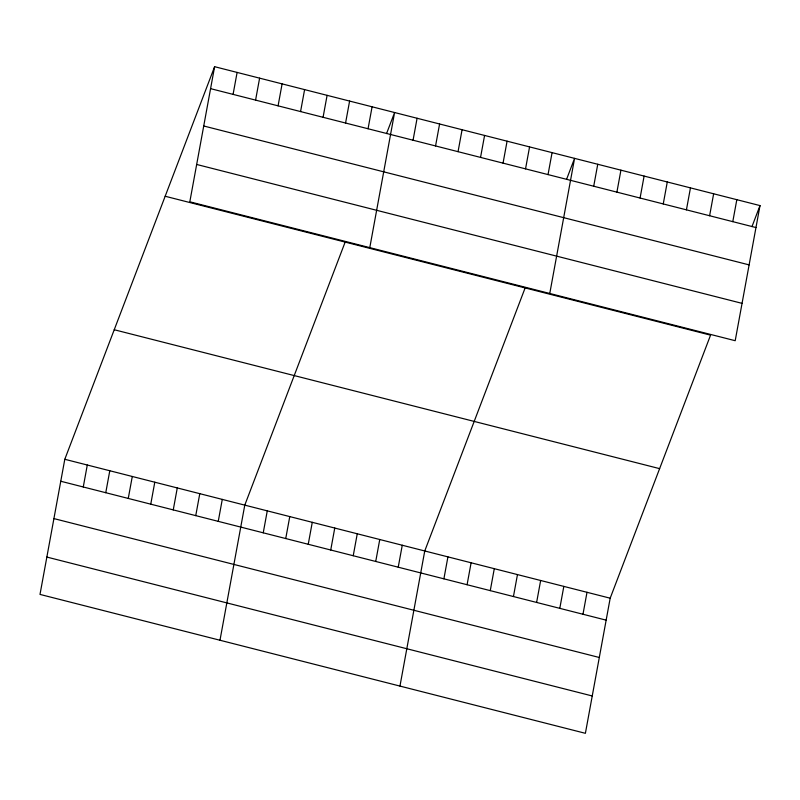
<?xml version="1.0" encoding="UTF-8"?>
<svg xmlns="http://www.w3.org/2000/svg" width="800" height="800" viewBox="0 0 800 800"><rect width="100%" height="100%" fill="white"/><g stroke="black" fill="none" stroke-linecap="round" stroke-linejoin="round"><path stroke-width="1.2" d="M214.61 66.69L189.82 201.8L735.2 340.71L760 205.59L214.61 66.69L64.8 459.29L40 594.41L585.39 733.31L610.18 598.2L710.56 335.15L165.17 196.25M83.27 486.98L87.29 465.02M105.76 492.71L109.79 470.75M128.26 498.44L132.29 476.48M150.76 504.17L154.79 482.21M233.08 94.38L237.11 72.42M173.25 509.9L177.28 487.94M255.58 100.11L259.61 78.15M195.75 515.63L199.78 493.67M278.08 105.84L282.1 83.88M218.25 521.36L222.28 499.4M300.57 111.57L304.6 89.61M219.98 640.24L244.78 505.13L345.15 242.09M323.07 117.3L327.1 95.34M263.24 532.82L267.27 510.86M345.57 123.03L349.6 101.07M285.74 538.55L289.77 516.59M368.06 128.75L372.09 106.8M308.24 544.28L312.27 522.32M369.79 247.64L394.59 112.53L386.56 133.57M330.73 550.01L334.76 528.05M413.06 140.21L417.09 118.26M353.23 555.73L357.26 533.78M435.56 145.94L439.59 123.99M375.73 561.46L379.76 539.51M458.05 151.67L462.08 129.72M398.23 567.19L402.26 545.24M480.55 157.4L484.58 135.45M399.96 686.08L424.75 550.97L525.13 287.93M503.05 163.13L507.08 141.18M443.9 578.83L447.93 556.87M525.54 168.86L529.57 146.91M467.08 584.73L471.11 562.78M548.04 174.59L552.07 152.64M490.26 590.63L494.29 568.68M549.77 293.48L574.57 158.37L566.54 179.41M513.44 596.54L517.47 574.58M593.72 186.23L597.75 164.27M536.62 602.44L540.65 580.49M616.9 192.13L620.93 170.17M559.8 608.34L563.83 586.39M640.08 198.03L644.11 176.08M582.98 614.25L587.01 592.29M663.25 203.94L667.28 181.98M686.43 209.84L690.46 187.88M709.61 215.74L713.64 193.79M732.79 221.65L736.82 199.69M751.97 226.63L760 205.59M210.58 88.65L755.97 227.55M203.73 125.99L749.12 264.89M196.67 164.46L742.06 303.36M114.24 329.74L659.62 468.64M64.8 459.29L610.18 598.2M60.77 481.25L606.15 620.15M53.91 518.59L599.3 657.49M46.85 557.06L592.24 695.97"/></g></svg>
